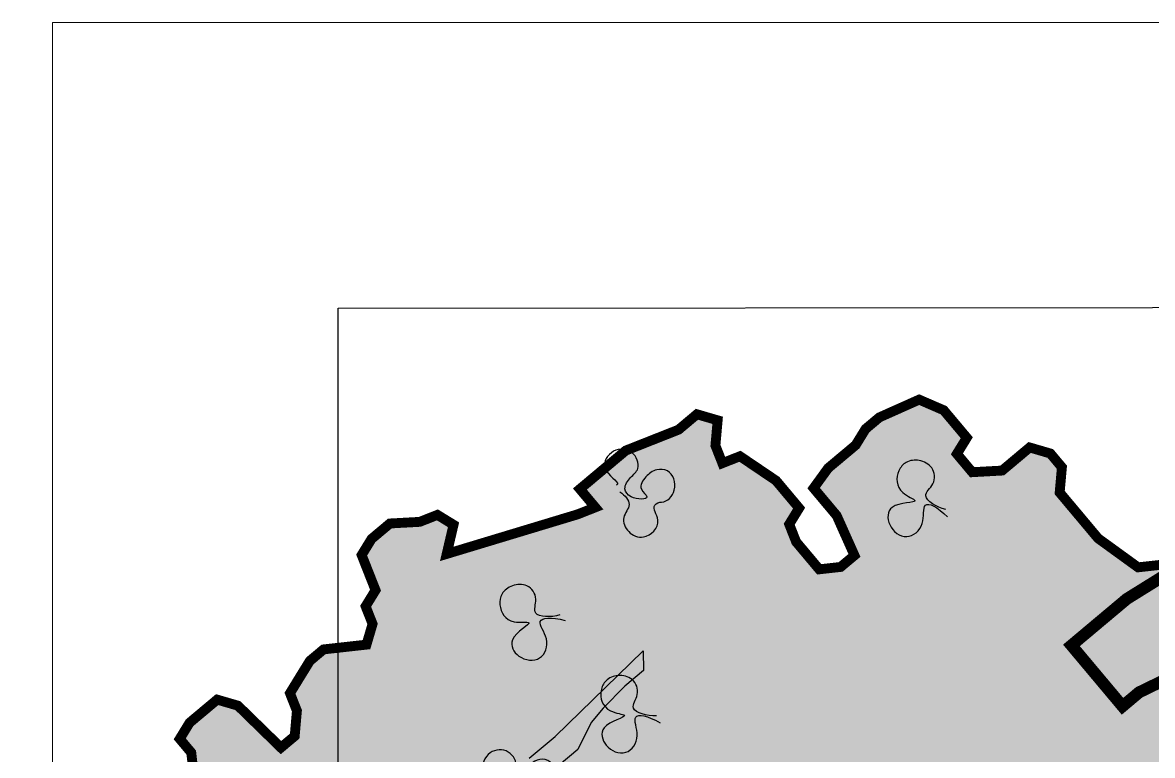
# Model space of a CAD drawing. Header units: millimetres. Extents: x 307301 to 459443, y -2888111 to -2805601.
# Drawn here: x 437367 to 437960, y -2872996 to -2872611 of the extents above; entities that cross this region are included whole.
import ezdxf

# ---------------------------------------------------------------- set-up
doc = ezdxf.new("R2010")
doc.units = ezdxf.units.MM
doc.header["$LTSCALE"] = 10
doc.header["$MEASUREMENT"] = 0
for name, color, linetype in [('BMA  furniture', 6, 'Continuous'), ('PDA FURNITURE', 6, 'Continuous'), ('Plants', 5, 'Continuous')]:
    doc.layers.add(name, color=color, linetype=linetype)
doc.layers.add('WIN', color=5, linetype='Continuous', lineweight=9)

# ---------------------------------------------------------------- blocks, each defined once
blk = doc.blocks.new('zdhdghgd')
at = {"layer": 'Plants', "transparency": 33554495}
h = blk.add_hatch(color=97, dxfattribs=at)
h.set_gradient(color1=(66, 119, 40), color2=(194, 242, 166), name='SPHERICAL')
h.paths.add_polyline_path([(420386.74, -406570.66), (420384.26, -406579.53), (420376.75, -406597.89), (420382.7, -406601.4), (420391.58, -406592.57), (420400.27, -406584.57), (420400.46, -406592.96), (420407.89, -406588.4), (420413.2, -406582.07), (420408.63, -406574.63), (420411.83, -406566.52), (420418.23, -406550.3), (420421.44, -406542.19), (420426.75, -406535.85), (420434.87, -406539.06), (420441.21, -406544.38), (420425.26, -406563.39), (420437.95, -406574.04), (420446.07, -406577.25), (420455.61, -406574.46), (420460.93, -406568.12), (420470.82, -406569.22), (420480.71, -406570.32), (420490.25, -406567.53), (420500.88, -406554.86), (420496.31, -406547.42), (420486.42, -406546.33), (420498.83, -406531.54), (420508.37, -406528.75), (420511.57, -406520.64), (420521.12, -406517.85), (420531.01, -406518.95), (420539.12, -406522.16), (420551.81, -406532.8), (420563.13, -406527.9), (420579.08, -406508.89), (420587.19, -406512.1), (420596.74, -406509.32), (420604.17, -406504.75), (420609.49, -406498.42), (420606.69, -406488.87), (420600.34, -406483.55), (420592.23, -406480.34), (420595.43, -406472.23), (420600.74, -406465.89), (420608.17, -406461.33), (420625.09, -406475.52), (420634.64, -406472.73), (420637.84, -406464.62), (420647.73, -406465.72), (420655.16, -406461.16), (420667.56, -406446.37), (420654.87, -406435.73), (420646.76, -406432.52), (420643.96, -406422.97), (420637.61, -406417.65), (420632.3, -406423.98), (420620.64, -406425), (420616.06, -406417.56), (420619.27, -406409.45), (420624.58, -406403.12), (420643.27, -406415.2), (420651.39, -406418.41), (420658.82, -406413.85), (420665.22, -406397.62), (420670.54, -406391.29), (420678.65, -406394.5), (420685, -406399.82), (420694.89, -406400.92), (420702.32, -406396.35), (420701.29, -406384.7), (420706.6, -406378.36), (420716.15, -406375.57), (420725.35, -406368.9), (420732.78, -406364.33), (420735.99, -406356.22), (420731.41, -406348.79), (420728.61, -406339.24), (420719.07, -406342.03), (420712.72, -406336.71), (420713.81, -406326.82), (420719.13, -406320.49), (420704.32, -406308.07), (420707.52, -406299.96), (420717.41, -406301.05), (420723.76, -406306.38), (420733.3, -406303.59), (420758.11, -406274.02), (420751.77, -406268.7), (420742.62, -406253.83), (420733.14, -406235.07), (420724.68, -406227.97), (420706.27, -406241.32), (420703.07, -406249.43), (420686.84, -406243.01), (420680.49, -406237.69), (420692.56, -406219.02), (420697.87, -406212.68), (420705.3, -406208.12), (420712.39, -406199.67), (420724.45, -406181), (420729.77, -406174.66), (420743.54, -406175.42), (420753.43, -406176.52), (420760.86, -406171.96), (420766.18, -406165.62), (420765.15, -406153.96), (420760.23, -406142.64), (420772.64, -406127.86), (420765.95, -406118.65), (420759.61, -406113.33), (420754.29, -406119.66), (420744.06, -406114.68), (420735.6, -406107.58), (420736.69, -406097.7), (420750.46, -406098.46), (420766.7, -406104.88), (420786.19, -406081.64), (420789.39, -406073.53), (420747.1, -406038.05), (420736.87, -406033.07), (420737.95, -406023.18), (420727.72, -406018.2), (420719.6, -406014.99), (420726.69, -406006.54), (420725.67, -405994.88), (420721.09, -405987.44), (420709.78, -405992.35), (420682.48, -406023.37), (420653.27, -406004.72), (420665.13, -406037.07), (420636.24, -406040.12), (420714.39, -406096.92), (420643.56, -406056.98), (420634.22, -406077.4), (420478.7, -406026.83), (420575, -406055.01), (420565.69, -406033.56), (420597.63, -406053.01), (420608.26, -406040.34), (420607.23, -406028.68), (420600.89, -406023.36), (420611.05, -405992.99), (420617.07, -405975.89), (420624.57, -405966.95), (420629.36, -405952.98), (420653, -405956.19), (420662.22, -405941.66), (420682.69, -405951.62), (420689.03, -405956.95), (420708.52, -405933.71), (420687.38, -405915.97), (420654.23, -405895.36), (420655.31, -405885.47), (420660.63, -405879.14), (420656.06, -405871.7), (420643.37, -405861.06), (420633.82, -405863.85), (420613.99, -405883.19), (420607.64, -405877.87), (420606.62, -405866.21), (420609.82, -405858.1), (420605.25, -405850.67), (420600.67, -405843.23), (420594.33, -405837.91), (420584.44, -405836.81), (420574.55, -405835.71), (420571.75, -405826.17), (420574.95, -405818.06), (420570.38, -405810.62), (420576.78, -405794.4), (420572.21, -405786.97), (420563.75, -405779.87), (420549.98, -405779.11), (420541.86, -405775.9), (420534.43, -405780.46), (420537.57, -405793.9), (420477.22, -405775.65), (420469.1, -405772.44), (420476.19, -405763.99), (420455.04, -405746.25), (420430.69, -405736.62), (420422.24, -405729.52), (420412.69, -405732.31), (420413.72, -405743.97), (420410.52, -405752.08), (420402.4, -405748.87), (420385.77, -405760.11), (420375.14, -405772.78), (420379.71, -405780.22), (420376.51, -405788.33), (420365.87, -405801), (420355.99, -405799.9), (420349.64, -405794.58), (420357.82, -405776.25), (420368.45, -405763.57), (420361.76, -405754.36), (420349.07, -405743.72), (420344.5, -405736.29), (420338.16, -405730.96), (420319.81, -405722.77), (420308.49, -405727.67), (420297.86, -405740.34), (420302.43, -405747.78), (420295.35, -405756.23), (420281.57, -405755.47), (420268.88, -405744.82), (420259.34, -405747.61), (420254.02, -405753.95), (420255.05, -405765.61), (420237.33, -405786.73), (420218.92, -405800.08), (420209.03, -405798.98), (420192.12, -405784.79), (420195.32, -405776.68), (420200.63, -405770.34), (420203.84, -405762.23), (420197.15, -405753.02), (420190.81, -405747.7), (420180.92, -405746.6), (420170.69, -405741.61), (420163.26, -405746.18), (420155.82, -405750.74), (420150.51, -405757.08), (420155.08, -405764.51), (420145.88, -405771.19), (420134.22, -405772.2), (420109.07, -405797.88), (420078.94, -405833.79), (420077.86, -405843.68), (420070.43, -405848.24), (420055.56, -405857.36), (420045.68, -405856.27), (420032.99, -405845.62), (420018.13, -405854.75), (420014.92, -405862.86), (420011.72, -405870.97), (420004.63, -405879.42), (419994.75, -405878.32), (419986.63, -405875.11), (419961.82, -405904.68), (419974.51, -405915.32), (419984.4, -405916.42), (420000.63, -405922.84), (420008.75, -405926.05), (419998.46, -405942.61), (420008.35, -405943.71), (420016.46, -405946.92), (420026.35, -405948.02), (420036.24, -405949.12), (420044.35, -405952.33), (420041.15, -405960.44), (420001.26, -405990.35), (420020.83, -405993.64), (420052.99, -406012.31), (420106.48, -406059.26), (420127.99, -406093.93), (420084.56, -406045.73), (420068.66, -406044.85), (420033.4, -406063.75), (420058.29, -406034.08), (420019.59, -406024.52), (419991.48, -406024.41), (419963.59, -406035.72), (419944.55, -406019.75), (419930.38, -406036.65), (419922.54, -406058.87), (419917.57, -406069.09), (419908.03, -406071.88), (419906.94, -406081.76), (419909.74, -406091.31), (419897.33, -406106.1), (419900.13, -406115.64), (419927.63, -406138.71), (419924.42, -406146.82), (419919.11, -406153.15), (419911.68, -406157.72), (419914.48, -406167.26), (419919.05, -406174.7), (419903.1, -406193.71), (419899.9, -406201.82), (419882.18, -406222.94), (419884.98, -406232.49), (419895.21, -406237.47), (419906.87, -406236.46), (419913.56, -406245.67), (419916.36, -406255.21), (419905.73, -406267.89), (419931.1, -406289.17), (419926.81, -406307.17), (419925.73, -406317.05), (419930.3, -406324.49), (419936.64, -406329.81), (419943.73, -406321.36), (419962.42, -406333.44), (419981.45, -406349.41), (419986.03, -406356.85), (419992.37, -406362.17), (419989.85, -406378.05), (419984.54, -406384.39), (419976.42, -406381.18), (419971.1, -406387.51), (419973.9, -406397.06), (419984.82, -406409.82), (419983.73, -406419.7), (419988.31, -406427.14), (419994.65, -406432.46), (420026.43, -406437.53), (420027.52, -406427.64), (420045.86, -406435.84), (420052.21, -406441.16), (420064.95, -406430.26), (420083.36, -406416.91), (420093.25, -406418.01), (420094.28, -406429.67), (420085.76, -406444.11), (420069.81, -406463.12), (420067.01, -406453.58), (420059.58, -406458.14), (420047.52, -406476.81), (420041.12, -406493.03), (420045.69, -406500.47), (420057.35, -406499.45), (420065.46, -406502.66), (420079.24, -406503.42), (420088.44, -406496.75), (420111.7, -406516.26), (420120.91, -406509.59), (420126.22, -406503.25), (420146.68, -406513.22), (420159.37, -406523.87), (420154.4, -406534.09), (420151.2, -406542.2), (420155.77, -406549.63), (420162.11, -406554.96), (420170.23, -406558.17), (420179.77, -406555.38), (420185.09, -406549.04), (420188.29, -406540.93), (420202.75, -406549.46), (420209.1, -406554.79), (420205.89, -406562.9), (420195.26, -406575.57), (420203.38, -406578.78), (420213.27, -406579.88), (420221.38, -406583.09), (420244.7, -406581.06), (420271.95, -406558.76), (420281.91, -406564.03), (420294.37, -406540.6), (420310.79, -406574.92), (420311.77, -406586.01), (420312.22, -406603.84), (420322.47, -406612.44), (420346.24, -406615.96), (420355.39, -406589.83), (420349.7, -406549.54), (420325.62, -406522.93), (420315.13, -406486.02), (420333.95, -406523.01), (420375.75, -406562.03)])
at = {"layer": 'Plants', "color": 97, "true_color": 0x427728, "const_width": 4.55}
blk.add_lwpolyline([(420662.22, -405941.66), (420682.69, -405951.62), (420689.03, -405956.95), (420708.52, -405933.71), (420687.38, -405915.97), (420654.23, -405895.36), (420655.31, -405885.47), (420660.63, -405879.14), (420656.06, -405871.7), (420643.37, -405861.06), (420633.82, -405863.85), (420613.99, -405883.19), (420607.64, -405877.87), (420606.62, -405866.21), (420609.82, -405858.1), (420605.25, -405850.67), (420600.67, -405843.23), (420594.33, -405837.91), (420584.44, -405836.81), (420574.55, -405835.71), (420571.75, -405826.17), (420574.95, -405818.06), (420570.38, -405810.62), (420576.78, -405794.4), (420572.21, -405786.97), (420563.75, -405779.87), (420549.98, -405779.11), (420541.86, -405775.9), (420534.43, -405780.46), (420537.57, -405793.9), (420477.22, -405775.65), (420469.1, -405772.44), (420476.19, -405763.99), (420455.04, -405746.25), (420430.69, -405736.62), (420422.24, -405729.52), (420412.69, -405732.31), (420413.72, -405743.97), (420410.52, -405752.08), (420402.4, -405748.87), (420385.77, -405760.11), (420375.14, -405772.78), (420379.71, -405780.22), (420376.51, -405788.33), (420365.87, -405801), (420355.99, -405799.9), (420349.64, -405794.58), (420357.82, -405776.25), (420368.45, -405763.57), (420361.76, -405754.36), (420349.07, -405743.72), (420344.5, -405736.29), (420338.16, -405730.96), (420319.81, -405722.77), (420308.49, -405727.67), (420297.86, -405740.34), (420302.43, -405747.78), (420295.35, -405756.23), (420281.57, -405755.47), (420268.88, -405744.82), (420259.34, -405747.61), (420254.02, -405753.95), (420255.05, -405765.61), (420237.33, -405786.73), (420218.92, -405800.08), (420209.03, -405798.98)], dxfattribs=at)
at = {"layer": 'Plants', "color": 128}
blk.add_lwpolyline([(420499.51, -405888.08), (420487.61, -405878.09), (420447.05, -405838.54), (420446.84, -405847.58), (420455.5, -405854.84), (420465.41, -405865), (420471, -405871.53), (420477.11, -405884.02), (420485.77, -405891.28)], dxfattribs=at)
at = {"layer": 'Plants', "color": 97}
for points in [[(420457.78, -405765.27), (420455.32, -405766.98), (420451.63, -405771.18), (420457.5, -405777), (420454.28, -405784.46), (420445.88, -405787.95), (420437.35, -405779.63), (420443.84, -405771.81), (420439.64, -405770.02), (420438.51, -405769.98), (420435.83, -405769.89), (420430.65, -405764.43), (420433.77, -405755.05), (420441.41, -405754.6), (420445.85, -405757.94), (420449.73, -405763.63), (420442.32, -405768.86), (420452.83, -405768.98), (420456.54, -405763.57), (420453.09, -405758.53), (420447.8, -405754.41), (420451.44, -405745.41), (420461.38, -405744.97), (420467.92, -405754.87), (420457.57, -405761.13), (420459.2, -405762.07), (420459.54, -405762.15)], [(420510.85, -405903.67), (420508.03, -405904.68), (420503.38, -405907.78), (420507.54, -405914.93), (420502.5, -405921.3), (420493.49, -405922.49), (420487.4, -405912.25), (420495.69, -405906.37), (420492.1, -405903.56), (420491.02, -405903.23), (420488.45, -405902.45), (420484.86, -405895.83), (420490.3, -405887.58), (420497.79, -405889.13), (420501.23, -405893.5), (420503.5, -405900), (420494.98, -405903.13), (420505.11, -405905.97), (420510.09, -405901.7), (420508.06, -405895.95), (420504.02, -405890.6), (420509.86, -405882.84), (420519.58, -405884.99), (420523.33, -405896.25), (420511.71, -405899.61), (420513.04, -405900.94), (420513.35, -405901.11)]]:
    blk.add_open_spline(points, degree=3, knots=[3.354914, 3.354914, 3.354914, 3.354914, 3.458222, 3.559484, 3.66794, 3.78084, 3.941706, 4.05148, 4.10473, 4.10473, 4.10473, 4.231025, 4.378045, 4.455635, 4.549759, 4.643907, 4.711765, 4.825485, 4.900546, 4.990075, 5.075064, 5.197883, 5.330484, 5.468269, 5.611916, 5.635621, 5.635621, 5.635621, 5.635621], dxfattribs=at)
at = {"layer": 'Plants', "color": 3}
for points in [[(420307.56, -405773.39), (420311.78, -405772.35), (420320.12, -405767.48), (420311.91, -405761.78), (420312.97, -405753.64), (420319.48, -405750.22), (420325.88, -405750.92), (420330.74, -405756.69), (420330.36, -405765.51), (420316.63, -405770.68), (420334.59, -405769.65), (420334.65, -405781.7), (420325.56, -405788.32), (420316.7, -405781.07), (420319.01, -405768.32), (420311.56, -405772.11), (420306.68, -405776.86)], [(420485.43, -405822.01), (420489.6, -405823.22), (420499.25, -405823.17), (420494.99, -405814.13), (420499.98, -405807.6), (420507.33, -405807.9), (420512.52, -405811.71), (420513.85, -405819.13), (420509.11, -405826.59), (420494.63, -405824.19), (420510.7, -405832.29), (420504.73, -405842.75), (420493.54, -405843.93), (420489.49, -405833.23), (420497.88, -405823.34), (420489.53, -405822.9), (420482.92, -405824.57)], [(420440.94, -405868.61), (420445.29, -405868.69), (420454.6, -405866.15), (420448.14, -405858.52), (420451.27, -405850.93), (420458.44, -405849.31), (420464.45, -405851.64), (420467.65, -405858.47), (420465, -405866.9), (420450.4, -405868.33), (420468.01, -405871.99), (420464.95, -405883.65), (420454.46, -405887.69), (420447.77, -405878.39), (420453.31, -405866.67), (420445.13, -405868.41), (420439.19, -405871.73)]]:
    blk.add_open_spline(points, degree=3, knots=[5.659939, 5.659939, 5.659939, 5.659939, 5.794674, 5.896015, 6.011026, 6.116494, 6.210941, 6.291027, 6.45076, 6.557203, 6.728442, 6.854737, 7.005278, 7.151913, 7.285787, 7.43104, 7.43104, 7.43104, 7.43104], dxfattribs=at)

msp = doc.modelspace()

# ---------------------------------------------------------------- linework, layer by layer
at = {"layer": 'PDA FURNITURE', "elevation": 0}
msp.add_lwpolyline([(437532.53, -2872760.8), (438387.53, -2872759.97), (438387.53, -2872909.97), (438837.53, -2872909.97), (438837.53, -2877179.97), (438387.53, -2877179.97), (438387.32, -2877247.87), (437532.32, -2877247.83)], close=True, dxfattribs=at)
at = {"layer": 'WIN', "ltscale": 50}
for p, q in [((437382.53, -2872610.8), (437382.32, -2877397.87, 0.05)), ((438387.53, -2872610.8), (437382.53, -2872610.8)), ((437532.53, -2872760.8), (437532.32, -2877247.87, 0.05))]:
    msp.add_line(p, q, dxfattribs=at)
at = {"layer": 'WIN', "ltscale": 50, "elevation": 0}
msp.add_lwpolyline([(438837.53, -2877179.97), (438387.53, -2877179.97), (438387.53, -2877247.87), (437532.32, -2877247.83), (437532.53, -2872760.8), (438387.53, -2872760.39), (438387.53, -2872909.97), (438837.53, -2872909.97)], close=True, dxfattribs=at)

# ---------------------------------------------------------------- block references
at = {"layer": 'BMA  furniture'}
for p, xscale, yscale, zscale in [((1016775.43, -2314408.73), -1.375912058771675, 1.375912058771675, 1.375912058771675), ((916620.36, -2410653.33), -1.13909169973045, 1.13909169973045, 1.13909169973045)]:
    msp.add_blockref('zdhdghgd', p, dxfattribs=dict(at, xscale=xscale, yscale=yscale, zscale=zscale))

doc.saveas('drawing.dxf')
